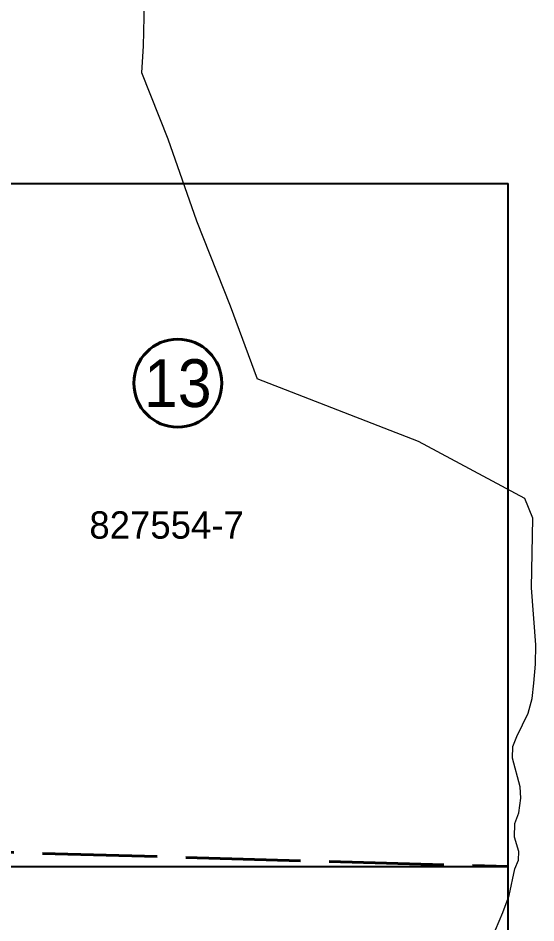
# Model space of a CAD drawing. Header units: metres. Extents: x 548568 to 557107, y 1817749 to 1829427.
# Drawn here: x 554283 to 555041, y 1823918 to 1825242 of the extents above; entities that cross this region are included whole.
import ezdxf
from ezdxf.enums import TextEntityAlignment as Align

# ---------------------------------------------------------------- set-up
doc = ezdxf.new("R2010")
doc.units = ezdxf.units.M
doc.header["$LTSCALE"] = 28
doc.linetypes.add('LONG_DASHED', pattern=[7.5, 6, -1.5])
for name, color, linetype, lineweight in [('34', 7, 'LONG_DASHED', 40), ('46', 7, 'Continuous', 13), ('54', 7, 'Continuous', 25), ('63', 7, 'Continuous', 40)]:
    doc.layers.add(name, color=color, linetype=linetype, lineweight=lineweight)
doc.layers.add('55', color=7, linetype='Continuous')

msp = doc.modelspace()

# ---------------------------------------------------------------- linework, layer by layer
at = {"layer": '34'}
msp.add_lwpolyline([(554108.25, 1824025.3), (555000, 1824000)], dxfattribs=at)
at = {"layer": '46'}
for points in [[(554201.73, 1825673.07), (554288.02, 1825553.73), (554354.56, 1825475.96), (554421.56, 1825405.55), (554463.7, 1825338.26), (554468.56, 1825312.36), (554467.28, 1825265.09), (554465.66, 1825200.78), (554463.11, 1825162.45), (554501.8, 1825065.1), (554543.73, 1824945.24), (554593.14, 1824820.89), (554632.59, 1824713.86)], [(555034.16, 1824408.08), (555036.03, 1824510.05), (555024.24, 1824538.82), (554868.56, 1824622.26), (554632.59, 1824713.86)], [(554975.99, 1823894.96), (554992.28, 1823932.71), (555001.64, 1823957.9), (555009.81, 1823996.91), (555014.97, 1824009.2), (555015.65, 1824022.27), (555009.16, 1824043.15), (555009.94, 1824063.1), (555009.94, 1824063.1), (555015.44, 1824078.87), (555018.63, 1824100.18), (555018.63, 1824100.18), (555017.61, 1824116.95), (555017.61, 1824116.95), (555006.26, 1824158.62), (555006.74, 1824175.58), (555012.82, 1824190.56), (555029.47, 1824224.31), (555035.19, 1824246.03), (555037.78, 1824268.31), (555039.99, 1824296.09), (555040.64, 1824324.66), (555034.16, 1824408.08)]]:
    msp.add_lwpolyline(points, dxfattribs=at)
at = {"layer": '54'}
for p, q in [((549000, 1825000), (555000, 1825000)), ((555000, 1819000), (555000, 1825000)), ((550000, 1824000), (555000, 1824000))]:
    msp.add_line(p, q, dxfattribs=at)
at = {"layer": '63'}
msp.add_circle((554516.42, 1824707.61), 64.42, dxfattribs=at)

# ---------------------------------------------------------------- texts
at = {"layer": '34', "width": 0.95}
msp.add_text('13', height=70, dxfattribs=at).set_placement((554516.42, 1824672.61), align=Align.CENTER)
at = {"layer": '55'}
msp.add_text('827554-7', height=40, dxfattribs=at).set_placement((554500, 1824480), align=Align.CENTER)

doc.saveas('drawing.dxf')
